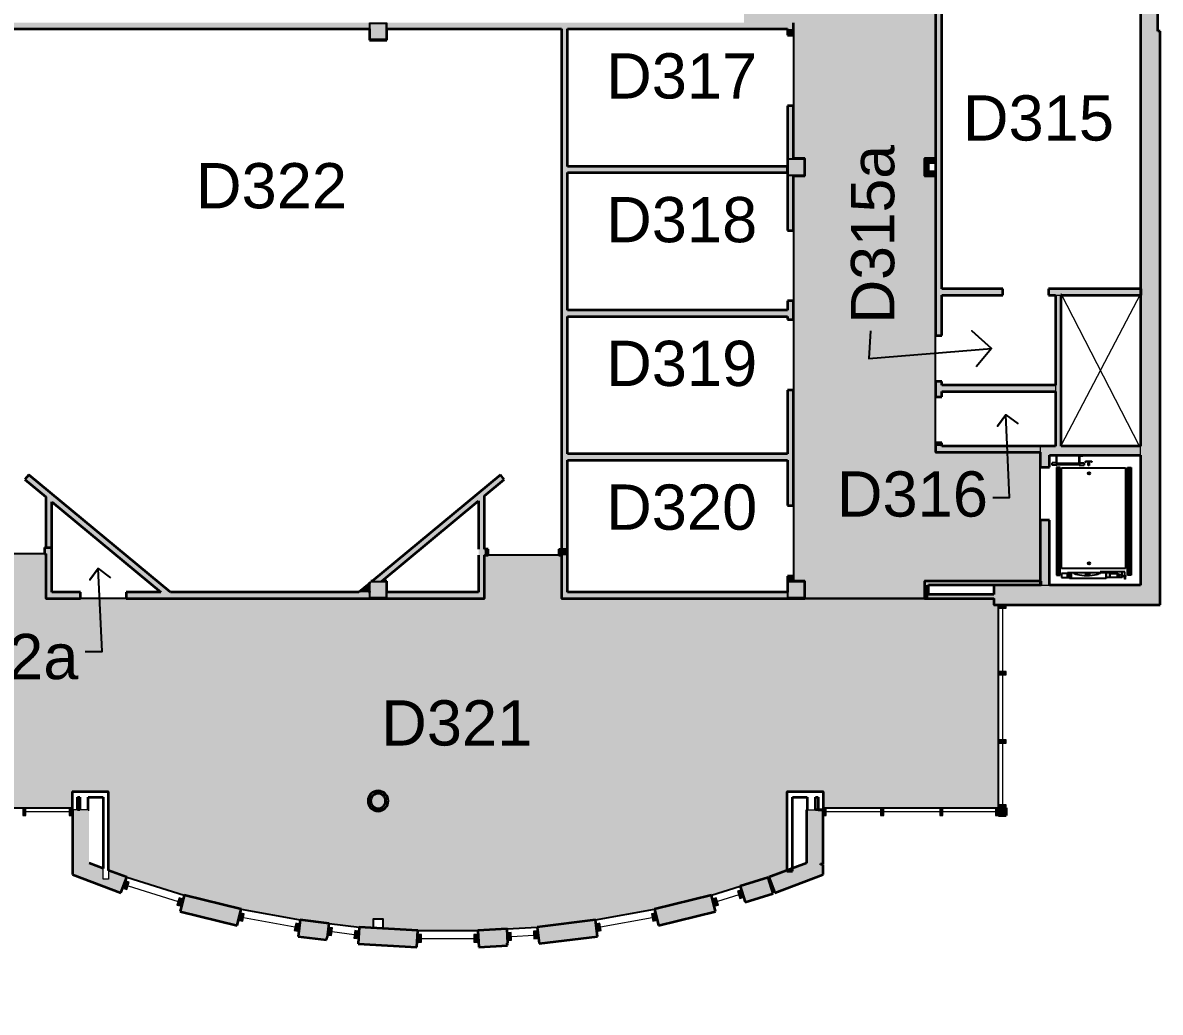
# Model space of a CAD drawing. Extents: x 2 to 4630, y -56 to 2885.
# Drawn here: x 3726 to 4630, y 521 to 1307 of the extents above; entities that cross this region are included whole.
import ezdxf

# ---------------------------------------------------------------- set-up
doc = ezdxf.new("R2010")
doc.units = 0
doc.header["$LTSCALE"] = 0.004
doc.header["$MEASUREMENT"] = 0
for name, color, linetype in [('CORRIDOR HATCH', 253, 'CONTINUOUS'), ('EQUIPMENT', 7, 'CONTINUOUS'), ('Room Number', 7, 'CONTINUOUS'), ('SOLID', 7, 'CONTINUOUS')]:
    doc.layers.add(name, color=color, linetype=linetype)
for name, color, linetype, lineweight in [('S-COLS', 7, 'CONTINUOUS', 9), ('STAIR', 251, 'CONTINUOUS', 9), ('TEXT', 7, 'CONTINUOUS', 0), ('WALL', 7, 'CONTINUOUS', 0), ('WALLS', 7, 'CONTINUOUS', 0)]:
    doc.layers.add(name, color=color, linetype=linetype, lineweight=lineweight)
doc.styles.add('style1', font='arial.ttf')
doc.styles.add('style3', font='arial.ttf')

# ---------------------------------------------------------------- blocks, each defined once
blk = doc.blocks.new('Column - Architectural - Gypsum Fire Rating Wrap - 16mm Type X Gypsum - 350x350_1-91-Third Floor Plan')
at = {"layer": 'S-COLS'}
for p, q in [((-175, 175), (175, 175)), ((-175, -175), (-175, 175)), ((-175, 159), (175, 159)), ((-159, -159), (-159, 159)), ((159, 159), (159, -159)), ((175, 175), (175, -175)), ((175, -159), (-175, -159)), ((175, -175), (-175, -175))]:
    blk.add_line(p, q, dxfattribs=at)
blk = doc.blocks.new('Column - Architectural - Gypsum Fire Rating Wrap - 16mm Type X Gypsum - 350x350_1-90-Third Floor Plan')
at = {"layer": 'S-COLS'}
for p, q in [((-175, -144), (-175, 175)), ((-175, 175), (175, 175)), ((-175, 159), (175, 159)), ((-159, -159), (-159, 159)), ((159, 159), (159, -159)), ((175, 175), (175, -175)), ((175, -159), (-163, -159)), ((175, -175), (-150, -175))]:
    blk.add_line(p, q, dxfattribs=at)
blk = doc.blocks.new('Column - Architectural - Gypsum Fire Rating Wrap - 16mm Type X Gypsum - 350x350_1-84-Third Floor Plan')
at = {"layer": 'S-COLS'}
for p, q in [((-175, 175), (175, 175)), ((-175, -175), (-175, 175)), ((-175, 159), (175, 159)), ((-159, -159), (-159, 159)), ((159, 159), (159, -159)), ((175, 175), (175, -175)), ((175, -159), (-175, -159)), ((175, -175), (-175, -175))]:
    blk.add_line(p, q, dxfattribs=at)
blk = doc.blocks.new('Column - Architectural - Gypsum Fire Rating Wrap - 16mm Type X Gypsum - 350x350_1-60-Third Floor Plan')
at = {"layer": 'S-COLS'}
for p, q in [((-175, 175), (175, 175)), ((-175, -175), (-175, 175)), ((-175, 159), (175, 159)), ((-159, -159), (-159, 159)), ((159, 159), (159, -159)), ((175, 175), (175, -175)), ((175, -159), (-175, -159)), ((175, -175), (-175, -175))]:
    blk.add_line(p, q, dxfattribs=at)
blk = doc.blocks.new('Elevator Cab Plan - Elevator Cab Plan_1-12-Third Floor Plan')
at = {"layer": 'EQUIPMENT'}
for p, q in [((-681, 531), (-681, 563)), ((-681, 563), (378, 563)), ((378, 531), (-681, 531)), ((-681, 491), (-681, 523)), ((-681, 523), (378, 523)), ((378, 491), (-681, 491)), ((-678, 529), (-678, 564)), ((-678, 564), (1492, 564)), ((1492, 529), (-678, 529)), ((-678, 489), (-678, 524)), ((-678, 524), (1492, 524)), ((1492, 489), (-678, 489)), ((378, 563), (378, 531)), ((378, 523), (378, 491)), ((1492, 564), (1492, 529)), ((1492, 524), (1492, 489)), ((-672, 451), (1360, 451)), ((-672, -844), (-672, 451)), ((1360, 451), (1360, -844)), ((1508, 435), (1425, 435)), ((1425, 435), (1425, -60)), ((1508, 379), (1428, 379)), ((1428, 379), (1428, -61)), ((1460, 289), (1540, 289)), ((1460, 132), (1460, 289)), ((1540, 289), (1475, 289)), ((1540, 334), (1477, 334)), ((1485, 379), (1540, 379)), ((1492, 440), (1572, 440)), ((1492, 435), (1492, 440)), ((1572, 435), (1492, 435)), ((1508, 451), (1521, 451)), ((1508, 379), (1508, 451)), ((1521, 379), (1508, 379)), ((1521, 451), (1521, 379)), ((1540, 379), (1540, 334)), ((1540, 334), (1540, 289)), ((1540, 289), (1540, 132)), ((1572, 440), (1572, 435)), ((1440, 132), (1540, 132)), ((1440, 59), (1440, 132)), ((1440, 59), (1563, 59)), ((1440, -683), (1440, 59)), ((1540, 59), (1440, 59)), ((1540, 132), (1460, 132)), ((1540, 132), (1540, 59)), ((1563, 59), (1563, -683)), ((1425, -60), (1428, -60)), ((1428, -61), (1448, -61)), ((-809, -360), (-809, -233)), ((-809, -233), (-801, -233)), ((-801, -360), (-809, -360)), ((-796, -238), (-796, -287)), ((-796, -306), (-796, -355)), ((-791, -292), (-770, -292)), ((-770, -301), (-791, -301)), ((-770, -292), (-770, -289)), ((-770, -289), (-720, -289)), ((-770, -304), (-770, -301)), ((-720, -304), (-770, -304)), ((-720, -289), (-720, -304)), ((1498, -305), (1448, -305)), ((1448, -305), (1448, -315)), ((1448, -315), (1498, -315)), ((1498, -275), (1458, -275)), ((1458, -275), (1458, -285)), ((1458, -285), (1498, -285)), ((1458, -355), (1458, -345)), ((1458, -345), (1498, -345)), ((1498, -355), (1458, -355)), ((1440, -683), (1550, -683)), ((1440, -723), (1440, -683)), ((1563, -683), (1440, -683)), ((1460, -644), (1460, -844)), ((1540, -644), (1460, -644)), ((1540, -844), (1540, -644)), ((1550, -683), (1550, -723)), ((378, -872), (-681, -872)), ((-681, -872), (-681, -904)), ((-681, -904), (378, -904)), ((378, -912), (-681, -912)), ((-681, -912), (-681, -944)), ((1492, -870), (-678, -870)), ((-678, -870), (-678, -905)), ((-678, -905), (1492, -905)), ((1492, -910), (-678, -910)), ((-678, -910), (-678, -945)), ((1360, -844), (-672, -844)), ((378, -904), (378, -872)), ((378, -944), (378, -912)), ((1550, -723), (1440, -723)), ((1460, -844), (1540, -844)), ((1492, -905), (1492, -870)), ((1492, -945), (1492, -910)), ((-681, -944), (378, -944)), ((-678, -945), (1492, -945))]:
    blk.add_line(p, q, dxfattribs=at)
for centre in [(-563, -289), (1257, -289)]:
    blk.add_circle(centre, 22.3, dxfattribs=at)
for centre, start, end in [((-801, -238), 0, 90), ((-801, -355), 270, 0), ((-791, -287), 180, 270), ((-791, -306), 90, 180)]:
    blk.add_arc(centre, 4.73, start, end, dxfattribs=at)
blk.add_ellipse((1440, -331), major_axis=(0, 270), ratio=0.222222, start_param=3.141593, end_param=6.283185, dxfattribs=at)
blk.add_open_spline([(1460, 289), (1478, 327), (1488, 371), (1485, 379)], degree=3, dxfattribs=at)
blk = doc.blocks.new('A$C0491718D')
at = {"layer": 'SOLID'}
blk.add_hatch(color=256, dxfattribs=at).paths.add_polyline_path([(0, 0), (-5.98, 0), (-5.98, 5.98), (0, 5.98)])
at = {"layer": 'WALLS'}
for points in [[(-5.98, 167.33), (0, 167.33), (0, 164.81), (-5.98, 164.81)], [(-5.98, 114.31), (0, 114.31), (0, 111.79), (-5.98, 111.79)], [(-5.98, 60.03), (0, 60.03), (0, 57.51), (-5.98, 57.51)], [(-145.56, 0), (-145.56, 5.98), (-143.04, 5.98), (-143.04, 0)], [(-99.77, 0), (-99.77, 5.98), (-97.25, 5.98), (-97.25, 0)], [(-52.78, 0), (-52.78, 5.98), (-50.26, 5.98), (-50.26, 0)], [(-8.5, 0), (-8.5, 5.98), (-5.98, 5.98), (-5.98, 0)], [(-5.98, 8.5), (0, 8.5), (0, 5.98), (-5.98, 5.98)]]:
    blk.add_hatch(color=256, dxfattribs=at).paths.add_polyline_path(points)
for p, q in [((-2.99, 164.81), (-2.99, 114.31)), ((-2.99, 111.79), (-2.99, 60.03)), ((-2.99, 57.51), (-2.99, 8.5)), ((-143.04, 2.99), (-99.77, 2.99)), ((-97.25, 2.99), (-52.78, 2.99)), ((-50.26, 2.99), (-8.5, 2.99))]:
    blk.add_line(p, q, dxfattribs=at)
at = {"layer": 'WALLS', "lineweight": 35}
for p, q in [((-145.33, 4.53), (-145.58, 4.53)), ((-145.56, 5.98), (-145.56, 0)), ((-5.98, 0), (-5.98, 5.98)), ((-5.98, 5.98), (0, 5.98)), ((-5.98, 5.98), (0, 5.98)), ((0, 0), (-5.98, 0)), ((0, 5.98), (0, 0))]:
    blk.add_line(p, q, dxfattribs=at)
at = {"layer": 'WALLS'}
for points in [[(0, 167.33), (-5.98, 167.33), (-5.98, 164.81), (0, 164.81)], [(0, 114.31), (-5.98, 114.31), (-5.98, 111.79), (0, 111.79)], [(0, 60.03), (-5.98, 60.03), (-5.98, 57.51), (0, 57.51)], [(-145.56, 5.98), (-145.56, 0), (-143.04, 0), (-143.04, 5.98)], [(-99.77, 5.98), (-99.77, 0), (-97.25, 0), (-97.25, 5.98)], [(-52.78, 5.98), (-52.78, 0), (-50.26, 0), (-50.26, 5.98)], [(-8.5, 5.98), (-8.5, 0), (-5.98, 0), (-5.98, 5.98)], [(0, 8.5), (-5.98, 8.5), (-5.98, 5.98), (0, 5.98)]]:
    blk.add_lwpolyline(points, close=True, dxfattribs=at)
blk = doc.blocks.new('Ladder- Elevator Pit - Type 1_1-21-Main Floor Plan')
at = {"layer": 'EQUIPMENT'}
for p, q in [((-200, 242), (-200, 292)), ((-110, 292), (-200, 292)), ((-110, 242), (-200, 242)), ((-110, 292), (-110, 242)), ((-100, 292), (-110, 292)), ((-110, 242), (-110, 102)), ((-110, 242), (-100, 242)), ((-100, 242), (-100, 292)), ((350, 277), (-100, 277)), ((-100, 257), (350, 257)), ((-100, 242), (-100, 92)), ((360, 292), (350, 292)), ((350, 292), (350, 242)), ((350, 242), (350, 92)), ((350, 242), (360, 242)), ((360, 242), (360, 292)), ((360, 292), (450, 292)), ((360, 242), (360, 102)), ((360, 242), (450, 242)), ((450, 292), (450, 242)), ((-110, 102), (-175, 102)), ((-175, 92), (-175, 102)), ((360, 102), (425, 102)), ((425, 102), (425, 92))]:
    blk.add_line(p, q, dxfattribs=at)

msp = doc.modelspace()

# ---------------------------------------------------------------- hatches: boundary and pattern name
at = {"layer": 'CORRIDOR HATCH'}
h = msp.add_hatch(color=256, dxfattribs=at)
h.dxf.hatch_style = 1
h.paths.add_polyline_path([(3115.78, 700.5), (3115.78, 688.5), (3109.78, 688.5), (3109.78, 520.5), (3373.78, 520.5), (3373.78, 688.5), (3187.78, 688.5), (3187.78, 700.5)])
h.paths.add_polyline_path([(1087.78, 688.5), (1087.78, 520.5), (1357.78, 520.5), (1357.78, 688.5), (1351.78, 688.5), (1351.78, 700.5), (1279.78, 700.5), (1279.78, 688.5)])
h.paths.add_polyline_path([(2029.78, 2872.5), (2029.78, 2704.5), (2221.78, 2704.5), (2221.78, 2692.5), (2293.78, 2692.5), (2293.78, 2704.5), (2307.53, 2704.5), (2307.53, 2872.5)])
h.paths.add_polyline_path([(4459.02, 2532.88), (4459.02, 2527.68), (4451.78, 2527.68), (4451.78, 2479.42), (4459.02, 2479.42), (4459.02, 2289.85), (4614.69, 2289.85), (4614.69, 2532.88)])
h.paths.add_polyline_path([(4347.75, 2543.39), (4347.75, 2529.61), (4338.86, 2529.61), (4338.86, 2525.33), (4338.86, 2207.39), (4347.75, 2207.39), (4347.75, 2193.61), (4338.86, 2193.61), (4338.86, 1973.16), (4307.37, 1973.16), (4307.37, 1797.13), (4338.86, 1797.13), (4338.86, 1535.39), (4347.75, 1535.39), (4347.75, 1521.61), (4338.86, 1521.61), (4338.86, 1439.2), (4299.49, 1439.2), (4299.49, 1392.9), (4338.86, 1392.9), (4338.86, 1388.02), (4299.49, 1388.02), (4299.49, 1307.31), (4338.86, 1307.31), (4338.86, 1199.39), (4347.75, 1199.39), (4347.75, 1185.61), (4338.86, 1185.61), (4338.86, 863.39), (4347.75, 863.39), (4347.75, 849.61), (4442.88, 849.61), (4442.88, 863.39), (4535.08, 863.39), (4535.08, 965.76), (4451.78, 965.76), (4451.78, 1185.61), (4442.88, 1185.61), (4442.88, 1199.39), (4451.78, 1199.39), (4451.78, 1521.61), (4442.88, 1521.61), (4442.88, 1535.39), (4451.78, 1535.39), (4497.96, 1535.39), (4497.96, 1540.67), (4501.89, 1540.67), (4501.89, 1852.34), (4497.96, 1852.34), (4497.96, 1857.61), (4442.88, 1857.61), (4442.88, 1871.39), (4451.78, 1871.39), (4451.78, 2193.61), (4442.88, 2193.61), (4442.88, 2207.39), (4451.78, 2207.39), (4451.78, 2529.61), (4442.88, 2529.61), (4442.88, 2543.39)])
h.paths.add_polyline_path([(3385.78, 701.63), (3669, 701.63), (3669, 702.82), (3682.78, 702.82), (3682.78, 681.16), (3683.56, 683), (3692.06, 682.99), (3765.05, 682.99), (3765.05, 695.76), (3793.98, 695.76), (3793.98, 633.28), (3808.48, 627.79), (3854.06, 613.61), (3899.44, 602.45), (3946.4, 593.86), (3969.6, 591.05), (3993.28, 588.19), (4004.79, 587.5), (4004.79, 594.78), (4012.21, 594.78), (4012.21, 587.05), (4039.92, 585.38), (4087.67, 585.38), (4111.02, 586.79), (4134.81, 588.24), (4181.2, 593.86), (4228.16, 602.45), (4273.54, 613.62), (4296.29, 620.68), (4318.64, 627.63), (4333.61, 633.28), (4333.61, 695.76), (4362.55, 695.76), (4362.55, 683), (4501.89, 683), (4501.89, 844.34), (4498.07, 844.34), (4498.07, 849.61), (4442.88, 849.61), (4347.75, 849.61), (4154.14, 849.61), (4154.14, 883.87), (4093.13, 883.87), (4093.13, 849.61), (3744.14, 849.61), (3744.14, 885.05), (3682.78, 885.05), (3682.78, 864.3), (3682.78, 842.19), (3669, 842.19), (3669, 842.98), (3385.78, 842.98)])
h.paths.add_polyline_path([(3385.78, 2691.38), (3669, 2691.38), (3669, 2690.19), (3682.78, 2690.19), (3682.78, 2711.84), (3683.56, 2710.01), (3692.06, 2710.02), (3765.05, 2710.01), (3765.05, 2697.25), (3793.98, 2697.25), (3793.98, 2759.73), (3808.48, 2765.21), (3854.06, 2779.39), (3899.44, 2790.56), (3946.4, 2799.15), (3969.6, 2801.96), (3993.28, 2804.81), (4004.98, 2805.52), (4004.98, 2798.54), (4011.83, 2798.54), (4011.83, 2805.93), (4039.92, 2807.63), (4087.67, 2807.63), (4111.11, 2806.22), (4134.81, 2804.77), (4181.2, 2799.15), (4228.16, 2790.56), (4273.54, 2779.39), (4296.2, 2772.36), (4318.64, 2765.38), (4333.61, 2759.73), (4333.61, 2697.25), (4362.55, 2697.25), (4362.55, 2710.01), (4501.89, 2710.01), (4501.89, 2549.08), (4501.89, 2548.67), (4498.07, 2548.67), (4498.07, 2543.39), (4442.88, 2543.39), (4347.75, 2543.39), (3872.29, 2543.39), (3872.29, 2504.02), (3769.93, 2504.02), (3769.93, 2543.39), (3765.05, 2543.39), (3765.05, 2504.02), (3682.78, 2504.02), (3682.78, 2550.82), (3669, 2550.82), (3669, 2550.03), (3385.78, 2550.03)])
h.paths.add_polyline_path([(2929.78, 2548.5), (2929.78, 1937.5), (2905.78, 1937.5), (2905.78, 1872.5), (2929.78, 1872.5), (2929.78, 1601.5), (2905.78, 1601.5), (2905.78, 1536.5), (2929.78, 1536.5), (2929.78, 1265.5), (2905.78, 1265.5), (2905.78, 1200.5), (2929.78, 1200.5), (2929.78, 844.5), (3025.78, 844.5), (3025.78, 862.5), (3041.78, 862.5), (3041.78, 904.5), (3025.78, 904.5), (3025.78, 1479.5), (3043.78, 1479.5), (3043.78, 1519.5), (3025.78, 1519.5), (3025.78, 1819.5), (3037.78, 1819.5), (3037.78, 1861.5), (3025.78, 1861.5), (3025.78, 2155.5), (3037.78, 2155.5), (3037.78, 2197.5), (3025.78, 2197.5), (3025.78, 2482.5), (3037.78, 2482.5), (3037.78, 2524.5), (3025.78, 2524.5), (3025.78, 2548.5)])
h.paths.add_polyline_path([(2367.78, 2548.5), (2367.78, 1800.5), (2349.78, 1800.5), (2349.78, 1758.5), (2367.78, 1758.5), (2367.78, 844.5), (2473.78, 844.5), (2473.78, 2548.5)])
h.paths.add_polyline_path([(1009.78, 2548.5), (1009.78, 844.5), (913.78, 844.5), (913.78, 2037.93), (911.35, 2037.93), (897.21, 2054.18), (750.53, 2054.18), (457.78, 2054.18), (457.78, 2192.53), (913.78, 2192.5), (913.78, 2548.5)])
h.paths.add_polyline_path([(361.78, 2548.5), (361.78, 2106.5), (319.78, 2106.5), (319.78, 2040.5), (361.78, 2040.5), (361.78, 1520.53), (342.28, 1520.53), (342.28, 1479.75), (361.78, 1479.75), (361.78, 908.5), (341.78, 908.5), (341.78, 868.5), (361.78, 868.5), (361.78, 844.5), (457.78, 844.5), (457.78, 1064), (457.78, 1233), (457.78, 2054.18), (457.78, 2192.53), (457.78, 2548.5)])
h.paths.add_polyline_path([(184.78, 844.49), (184.78, 700.49), (255.03, 700.5), (361.78, 700.5), (361.78, 634.5), (505.78, 634.5), (505.78, 700.5), (865.78, 700.5), (865.78, 644.5), (1009.78, 644.5), (1009.78, 700.5), (2377.78, 700.5), (2377.78, 634.5), (2521.78, 634.5), (2521.78, 700.5), (2881.78, 700.5), (2881.78, 634.5), (3025.78, 634.5), (3025.78, 700.5), (3385.78, 700.5), (3385.78, 844.5), (3025.78, 844.5), (2929.78, 844.5), (2473.78, 844.5), (2367.78, 844.5), (1009.78, 844.47), (913.78, 844.5), (457.78, 844.5), (361.78, 844.5)])
h.paths.add_polyline_path([(81.78, 2872.5), (81.78, 2704.5), (269.78, 2704.5), (269.78, 2692.5), (346.78, 2692.5), (346.78, 2704.5), (349.78, 2704.5), (349.78, 2872.5)])
h.paths.add_polyline_path([(184.78, 2692.5), (184.78, 2548.5), (361.78, 2548.5), (457.78, 2548.5), (913.78, 2548.5), (1009.78, 2548.5), (1622.56, 2548.5), (1622.56, 2529.5), (1684.78, 2529.5), (1684.78, 2548.5), (1702.81, 2548.5), (1702.81, 2524.5), (1736.78, 2524.5), (1736.78, 2548.5), (2367.78, 2548.5), (2473.78, 2548.5), (2929.78, 2548.5), (3025.78, 2548.5), (3361.78, 2548.5), (3385.78, 2548.5), (3385.78, 2692.5), (3025.78, 2692.5), (3025.78, 2750), (2881.78, 2750), (2881.78, 2692.5), (2521.78, 2692.5), (2521.78, 2750), (2377.78, 2750), (2377.78, 2692.5), (2017.78, 2692.5), (2017.78, 2750), (1885.78, 2750), (1885.78, 2692.5), (1510.53, 2692.5), (1510.53, 2745.25), (1366.53, 2745.25), (1366.53, 2692.5), (1110.53, 2692.5), (1110.53, 2704.5), (1062.53, 2704.5), (1062.53, 2692.5), (1009.78, 2692.5), (1009.78, 2750), (361.78, 2750), (361.78, 2692.5), (346.78, 2692.5), (269.78, 2692.5)])
at = {"layer": 'SOLID'}
for points in [[(4451.78, 1364.11), (4451.78, 1058.51), (4456.66, 1058.51), (4456.66, 1090.72), (4456.66, 1095.6), (4456.66, 1326.19), (4456.66, 1331.47), (4456.66, 1364.11)], [(4614.69, 1347.74), (4614.69, 1331.47), (4614.69, 1326.19), (4614.69, 1300.49), (4628.46, 1300.49), (4628.46, 1347.74)], [(4338.86, 1307.31), (4299.49, 1307.31), (4294.6, 1307.31), (4159.02, 1307.31), (4154.14, 1307.31), (4068.04, 1307.31), (4063.16, 1307.31), (3673.88, 1307.31), (3673.88, 1302.42), (3679.63, 1302.42), (3682.78, 1302.42), (4001.48, 1302.42), (4001.48, 1307.3), (4015.26, 1307.3), (4015.26, 1302.42), (4154.14, 1302.42), (4159.02, 1302.42), (4333.97, 1302.42), (4338.86, 1302.42)], [(4015.26, 1293.52), (4015.26, 1302.42), (4015.26, 1307.3), (4001.48, 1307.3), (4001.48, 1302.42), (4001.48, 1293.52)], [(4154.14, 1302.42), (4154.14, 888.75), (4159.02, 888.75), (4159.02, 959.54), (4159.02, 964.42), (4159.02, 1073.83), (4159.02, 1078.72), (4159.02, 1188.13), (4159.02, 1193.01), (4159.02, 1302.42)], [(4333.97, 1302.42), (4333.97, 1297.5), (4338.86, 1297.5), (4338.86, 1302.42)], [(4614.69, 970.64), (4614.69, 963.39), (4614.69, 860.13), (4614.69, 844.34), (4630.48, 844.34), (4630.48, 1300.49), (4628.46, 1300.49), (4614.69, 1300.49), (4614.69, 1095.6), (4615.37, 1095.6), (4615.37, 1090.72), (4614.69, 1090.72)], [(4333.97, 1241.36), (4333.97, 1199.39), (4338.86, 1199.39), (4338.86, 1241.36)], [(4347.75, 1185.61), (4347.75, 1199.39), (4338.86, 1199.39), (4333.97, 1199.39), (4333.97, 1185.61), (4338.86, 1185.61)], [(4446.03, 1188.76), (4446.03, 1196.24), (4446.03, 1199.39), (4442.88, 1199.39), (4442.88, 1188.76)], [(4446.03, 1196.24), (4451.78, 1196.24), (4451.78, 1199.39), (4446.03, 1199.39)], [(4159.02, 1188.13), (4333.97, 1188.13), (4333.97, 1193.01), (4159.02, 1193.01)], [(4333.97, 1185.61), (4333.97, 1142.22), (4338.86, 1142.22), (4338.86, 1185.61)], [(4451.78, 1188.76), (4446.03, 1188.76), (4442.88, 1188.76), (4442.88, 1185.61), (4451.78, 1185.61)], [(4505.2, 1095.6), (4456.66, 1095.6), (4456.66, 1090.72), (4505.2, 1090.72)], [(4541.66, 1095.6), (4541.66, 1090.72), (4547.05, 1090.72), (4551.7, 1090.72), (4614.69, 1090.72), (4614.69, 1095.6)], [(4615.37, 1090.72), (4615.37, 1095.6), (4614.69, 1095.6), (4614.69, 1090.72)], [(4614.69, 1090.72), (4615.37, 1090.72), (4615.37, 1095.6), (4614.69, 1095.6)], [(4333.97, 1086.08), (4333.97, 1078.72), (4333.97, 1073.83), (4333.97, 1071.35), (4338.86, 1071.35), (4338.86, 1086.08)], [(4159.02, 1073.83), (4333.97, 1073.83), (4333.97, 1078.72), (4159.02, 1078.72)], [(4333.97, 1015.21), (4333.97, 964.42), (4333.97, 959.54), (4333.97, 923.43), (4338.86, 923.43), (4338.86, 1015.21)], [(4451.78, 1022.05), (4451.78, 1009.79), (4456.66, 1009.79), (4456.66, 1014.22), (4456.66, 1019.1), (4456.66, 1022.05)], [(4456.66, 1014.22), (4547.05, 1014.22), (4547.05, 1019.1), (4456.66, 1019.1)], [(4451.78, 973.33), (4451.78, 970.64), (4456.66, 970.64), (4456.66, 973.33)], [(4535.08, 970.64), (4456.66, 970.64), (4451.78, 970.64), (4451.78, 965.76), (4535.08, 965.76)], [(4159.02, 959.54), (4333.97, 959.54), (4333.97, 964.42), (4159.02, 964.42)], [(3843.2, 854.5), (3730.65, 947.83), (3727.54, 944.07), (3744.14, 930.31), (3749.02, 926.26), (3835.55, 854.5)], [(4011.45, 863.39), (4088.25, 927.08), (4093.13, 931.13), (4108.73, 944.07), (4105.62, 947.83), (4003.8, 863.39)], [(3749.02, 889.93), (3749.02, 926.26), (3744.14, 930.31), (3744.14, 890.44), (3744.42, 890.44), (3744.42, 889.93)], [(4093.13, 854.5), (4093.13, 931.13), (4088.25, 927.08), (4088.25, 854.5)], [(3742.96, 885.05), (3744.14, 885.05), (3744.14, 889.93), (3742.96, 889.93)], [(3744.42, 889.93), (3744.42, 890.44), (3744.14, 890.44), (3744.14, 890.38), (3744.36, 890.38), (3744.36, 889.99), (3744.14, 889.99), (3744.14, 889.93)], [(3744.14, 889.99), (3744.36, 889.99), (3744.36, 890.38), (3744.14, 890.38)], [(3749.02, 854.5), (3749.02, 889.93), (3744.14, 889.93), (3744.14, 885.05), (3744.42, 885.05), (3744.42, 884.53), (3744.14, 884.53), (3744.14, 854.5)], [(4095.93, 888.75), (4093.13, 888.75), (4093.13, 883.87), (4095.93, 883.87)], [(4159.02, 888.75), (4152.07, 888.75), (4152.07, 883.87), (4154.14, 883.87), (4159.02, 883.87)], [(3744.36, 884.6), (3744.14, 884.6), (3744.14, 884.53), (3744.42, 884.53), (3744.42, 885.05), (3744.14, 885.05), (3744.14, 884.98), (3744.36, 884.98)], [(3744.14, 884.6), (3744.36, 884.6), (3744.36, 884.98), (3744.14, 884.98)], [(4154.14, 883.87), (4154.14, 849.61), (4159.02, 849.61), (4159.02, 854.5), (4159.02, 883.87)], [(4000.72, 854.5), (4001.48, 855.13), (4001.48, 861.47), (3993.07, 854.5)], [(4015.26, 849.61), (4015.26, 854.5), (4015.26, 863.39), (4011.45, 863.39), (4003.8, 863.39), (4002.69, 863.39), (4001.48, 862.39), (4001.48, 861.47), (4001.48, 855.13), (4001.48, 854.5), (4001.48, 849.61)], [(4333.97, 867.29), (4333.97, 863.39), (4338.86, 863.39), (4338.86, 867.29)], [(4347.75, 849.61), (4347.75, 863.39), (4338.86, 863.39), (4333.97, 863.39), (4333.97, 854.5), (4333.97, 849.61)], [(4442.88, 863.39), (4442.88, 860.24), (4446.03, 860.24), (4535.08, 860.24), (4535.08, 863.39)], [(4442.88, 860.24), (4442.88, 849.61), (4446.03, 849.61), (4446.03, 852.76), (4446.03, 860.24)], [(4614.69, 860.13), (4542.33, 860.13), (4535.08, 860.13), (4498.07, 860.13), (4498.07, 852.76), (4498.07, 849.61), (4498.07, 844.34), (4614.69, 844.34)], [(4535.71, 860.24), (4535.71, 863.39), (4535.08, 863.39), (4535.08, 860.24)], [(3771.66, 854.5), (3749.02, 854.5), (3744.14, 854.5), (3744.14, 849.61), (3771.66, 849.61)], [(4001.48, 854.5), (4000.72, 854.5), (3993.07, 854.5), (3843.2, 854.5), (3835.55, 854.5), (3808.11, 854.5), (3808.11, 849.61), (4001.48, 849.61)], [(4093.13, 854.5), (4088.25, 854.5), (4015.26, 854.5), (4015.26, 849.61), (4093.13, 849.61)], [(4333.97, 854.5), (4159.02, 854.5), (4159.02, 849.61), (4333.97, 849.61)], [(4446.03, 849.61), (4498.07, 849.61), (4498.07, 852.76), (4446.03, 852.76)], [(3778.54, 624.95), (3778.54, 639.13), (3778.54, 681.54), (3777.91, 681.54), (3771.3, 681.54), (3769.3, 681.54), (3765.28, 681.54), (3765.28, 629.97)], [(4362.31, 629.97), (4362.31, 637.97), (4360.3, 637.97), (4360.3, 638.59), (4362.31, 638.59), (4362.31, 681.54), (4356.3, 681.54), (4349.68, 681.54), (4349.05, 681.54), (4349.05, 639.13)], [(3808.48, 627.79), (3793.98, 633.28), (3793.98, 626.19), (3789.73, 626.19), (3789.73, 634.89), (3778.54, 639.13), (3778.54, 624.95), (3803.79, 615.39)], [(4323.82, 615.4), (4362.31, 629.97), (4349.05, 639.13), (4337.86, 634.89), (4337.86, 632.61), (4333.61, 632.61), (4333.61, 633.28), (4319.12, 627.8)], [(4333.61, 633.28), (4333.61, 632.61), (4337.86, 632.61), (4337.86, 634.89)], [(4300.23, 608.02), (4322.58, 614.97), (4318.64, 627.63), (4296.29, 620.68)], [(3850.9, 600.74), (3896.27, 589.57), (3899.44, 602.45), (3854.06, 613.61)], [(4273.54, 613.62), (4228.16, 602.45), (4231.33, 589.57), (4276.71, 600.74)], [(3969.6, 591.05), (3946.4, 593.86), (3944.8, 580.7), (3967.39, 577.96), (3967.63, 579.95), (3968.25, 579.88)], [(4039.92, 585.38), (3993.28, 588.19), (3992.48, 574.96), (4039.12, 572.14)], [(4136.4, 575.07), (4182.8, 580.7), (4181.2, 593.86), (4134.81, 588.24)], [(4088.47, 572.14), (4111.19, 573.51), (4111.07, 575.52), (4111.7, 575.55), (4111.02, 586.79), (4087.67, 585.38)]]:
    msp.add_hatch(color=256, dxfattribs=at).paths.add_polyline_path(points, flags=0)
h = msp.add_hatch(color=256, dxfattribs=at)
h.paths.add_polyline_path([(4551.7, 1090.72), (4547.05, 1090.72), (4547.05, 1019.1), (4547.05, 1014.22), (4547.05, 970.64), (4535.08, 970.64), (4535.08, 965.76), (4535.08, 953.82), (4542.33, 953.82), (4542.33, 963.39), (4614.69, 963.39), (4614.69, 970.64), (4551.7, 970.64)])
h.paths.add_polyline_path([(4542.33, 911.9), (4535.08, 911.9), (4535.08, 863.39), (4535.71, 863.39), (4535.71, 860.13), (4542.33, 860.13)])
h = msp.add_hatch(color=256, dxfattribs=at)
edge = h.paths.add_edge_path(flags=0)
edge.add_arc((4008.37, 688.5), 8, 90, 270)
edge.add_line((4008.37, 680.5), (4008.37, 682.5))
edge.add_arc((4008.37, 688.5), 6, -270, -90, ccw=False)
edge.add_line((4008.37, 694.5), (4008.37, 696.5))
h = msp.add_hatch(color=256, dxfattribs=at)
edge = h.paths.add_edge_path(flags=0)
edge.add_arc((4008.37, 688.5), 6, -90, 90, ccw=False)
edge.add_line((4008.37, 682.5), (4008.37, 680.5))
edge.add_arc((4008.37, 688.5), 8, -90, 90)
edge.add_line((4008.37, 696.5), (4008.37, 694.5))
for points in [[(3725.77, 677), (3725.77, 682.99), (3728.29, 682.99), (3728.29, 677)], [(3762.76, 677), (3762.76, 682.99), (3765.28, 682.99), (3765.28, 677)], [(3806.23, 618.89), (3808.01, 624.6), (3810.42, 623.86), (3808.64, 618.14)], [(4296.76, 617.51), (4298.54, 611.79), (4296.14, 611.04), (4294.36, 616.76)], [(3848.45, 605.76), (3850.23, 611.47), (3852.63, 610.72), (3850.86, 605.01)], [(4277.37, 611.47), (4279.14, 605.76), (4276.74, 605.01), (4274.96, 610.72)], [(3898.27, 593.34), (3899.35, 599.23), (3901.83, 598.78), (3900.75, 592.89)], [(4226.83, 592.89), (4225.75, 598.77), (4228.23, 599.23), (4229.31, 593.34)], [(3941.77, 585.39), (3942.84, 591.27), (3945.32, 590.82), (3944.24, 584.93)], [(4183.34, 584.93), (4182.26, 590.82), (4184.74, 591.27), (4185.82, 585.38)], [(3968.89, 581.91), (3969.61, 587.85), (3972.11, 587.55), (3971.39, 581.61)], [(3989.08, 579.47), (3989.8, 585.41), (3992.3, 585.1), (3991.58, 579.16)], [(4040.43, 576.21), (4040.43, 582.19), (4042.95, 582.19), (4042.95, 576.21)], [(4084.64, 576.21), (4084.64, 582.19), (4087.16, 582.19), (4087.16, 576.21)], [(4112.05, 577.68), (4111.69, 583.65), (4114.21, 583.8), (4114.57, 577.83)], [(4132.35, 578.9), (4131.99, 584.88), (4134.5, 585.03), (4134.86, 579.06)]]:
    msp.add_hatch(color=256, dxfattribs=at).paths.add_polyline_path(points)

# ---------------------------------------------------------------- linework, layer by layer
at = {"layer": 'CORRIDOR HATCH'}
for points in [[(4338.86, 1307.31), (4338.86, 1199.39), (4347.75, 1199.39), (4347.75, 1185.61), (4338.86, 1185.61), (4338.86, 863.39), (4347.75, 863.39), (4347.75, 849.61), (4442.88, 849.61), (4442.88, 863.39), (4535.08, 863.39), (4535.08, 965.76), (4451.78, 965.76), (4451.78, 1185.61), (4442.88, 1185.61), (4442.88, 1199.39), (4451.78, 1199.39), (4451.78, 1521.61)], [(3692.06, 682.99), (3765.05, 682.99), (3765.05, 695.76), (3793.98, 695.76), (3793.98, 633.28), (3808.48, 627.79), (3854.06, 613.61), (3899.44, 602.45), (3946.4, 593.86), (3969.6, 591.05), (3993.28, 588.19), (4004.79, 587.5), (4004.79, 594.78), (4012.21, 594.78), (4012.21, 587.05), (4039.92, 585.38), (4087.67, 585.38), (4111.02, 586.79), (4134.81, 588.24), (4181.2, 593.86), (4228.16, 602.45), (4273.54, 613.62), (4296.29, 620.68), (4318.64, 627.63), (4333.61, 633.28), (4333.61, 695.76), (4362.55, 695.76), (4362.55, 683), (4501.89, 683), (4501.89, 844.34), (4498.07, 844.34), (4498.07, 849.61), (4442.88, 849.61), (4347.75, 849.61), (4154.14, 849.61), (4154.14, 883.87), (4093.13, 883.87), (4093.13, 849.61), (3744.14, 849.61), (3744.14, 885.05), (3682.78, 885.05)]]:
    msp.add_lwpolyline(points, dxfattribs=at)
at = {"layer": 'Room Number'}
for points in [[(4400.04, 1062.45), (4398.76, 1040.34), (4496.22, 1048.35), (4480.51, 1062.45), (4496.22, 1048.35), (4484.04, 1033.61)], [(4497.24, 929.72), (4510.66, 929.72), (4507.69, 995.66), (4500.91, 986.48), (4507.69, 995.66), (4517.44, 988.31)], [(3775.4, 807.46), (3788.82, 807.46), (3785.85, 873.39), (3779.07, 864.22), (3785.85, 873.39), (3795.6, 866.05)]]:
    msp.add_lwpolyline(points, dxfattribs=at)
at = {"layer": 'STAIR'}
for p, q in [((4614.69, 1091.62), (4551.7, 971.54)), ((4614.06, 970.52), (4551.7, 1091.62))]:
    msp.add_line(p, q, dxfattribs=at)
at = {"layer": 'WALL', "lineweight": 35}
for p, q in [((4451.78, 1364.11), (4451.78, 1058.51)), ((4628.46, 1300.49), (4628.46, 1347.74)), ((4456.66, 1095.6), (4456.66, 1326.19)), ((4614.69, 1326.19), (4614.69, 970.64)), ((4338.86, 1297.5), (4338.86, 1307.31)), ((3682.78, 1302.42), (4001.48, 1302.42)), ((4001.48, 1302.42), (4001.48, 1293.52)), ((4015.26, 1302.42), (4154.14, 1302.42)), ((4015.26, 1293.52), (4015.26, 1302.42)), ((4154.14, 1302.42), (4154.14, 888.75)), ((4159.02, 1302.42), (4333.97, 1302.42)), ((4159.02, 1193.01), (4159.02, 1302.42)), ((4333.97, 1302.42), (4333.97, 1297.5)), ((4333.97, 1297.5), (4338.86, 1297.5)), ((4630.48, 1300.49), (4628.46, 1300.49)), ((4630.48, 844.34), (4630.48, 1300.49)), ((4001.48, 1293.52), (4015.26, 1293.52)), ((4333.97, 1241.36), (4333.97, 1199.39)), ((4338.86, 1241.36), (4333.97, 1241.36)), ((4338.86, 1199.39), (4338.86, 1241.36)), ((4333.97, 1199.39), (4333.97, 1185.61)), ((4347.75, 1199.39), (4338.86, 1199.39)), ((4347.75, 1185.61), (4347.75, 1199.39)), ((4442.88, 1199.39), (4442.88, 1185.61)), ((4451.78, 1199.39), (4442.88, 1199.39)), ((4446.03, 1188.76), (4446.03, 1196.24)), ((4446.03, 1196.24), (4451.78, 1196.24)), ((4451.78, 1196.24), (4451.78, 1199.39)), ((4333.97, 1193.01), (4159.02, 1193.01)), ((4159.02, 1078.72), (4159.02, 1188.13)), ((4159.02, 1188.13), (4333.97, 1188.13)), ((4333.97, 1188.13), (4333.97, 1193.01)), ((4333.97, 1185.61), (4333.97, 1142.22)), ((4338.86, 1142.22), (4338.86, 1185.61)), ((4338.86, 1185.61), (4347.75, 1185.61)), ((4442.88, 1185.61), (4451.78, 1185.61)), ((4451.78, 1188.76), (4446.03, 1188.76)), ((4451.78, 1185.61), (4451.78, 1188.76)), ((4333.97, 1142.22), (4338.86, 1142.22)), ((4505.2, 1095.6), (4456.66, 1095.6)), ((4505.2, 1090.72), (4505.2, 1095.6)), ((4615.37, 1095.6), (4541.66, 1095.6)), ((4541.66, 1095.6), (4541.66, 1090.72)), ((4615.37, 1090.72), (4615.37, 1095.6)), ((4333.97, 1086.08), (4333.97, 1078.72)), ((4338.86, 1086.08), (4333.97, 1086.08)), ((4338.86, 1071.35), (4338.86, 1086.08)), ((4456.66, 1058.51), (4456.66, 1090.72)), ((4456.66, 1090.72), (4505.2, 1090.72)), ((4541.66, 1090.72), (4547.05, 1090.72)), ((4547.05, 1090.72), (4547.05, 1019.1)), ((4551.7, 1090.72), (4615.37, 1090.72)), ((4551.7, 970.64), (4551.7, 1090.72)), ((4333.97, 1078.72), (4159.02, 1078.72)), ((4159.02, 964.42), (4159.02, 1073.83)), ((4159.02, 1073.83), (4333.97, 1073.83)), ((4333.97, 1073.83), (4333.97, 1071.35)), ((4333.97, 1071.35), (4338.86, 1071.35)), ((4451.78, 1058.51), (4456.66, 1058.51)), ((4333.97, 1015.21), (4333.97, 964.42)), ((4338.86, 1015.21), (4333.97, 1015.21)), ((4338.86, 923.43), (4338.86, 1015.21)), ((4451.78, 1022.05), (4451.78, 1009.79)), ((4456.66, 1022.05), (4451.78, 1022.05)), ((4456.66, 1019.1), (4456.66, 1022.05)), ((4547.05, 1019.1), (4456.66, 1019.1)), ((4456.66, 1009.79), (4456.66, 1014.22)), ((4456.66, 1014.22), (4547.05, 1014.22)), ((4547.05, 1014.22), (4547.05, 970.64)), ((4451.78, 1009.79), (4456.66, 1009.79)), ((4456.66, 973.33), (4451.78, 973.33)), ((4451.78, 973.33), (4451.78, 965.76)), ((4456.66, 970.64), (4456.66, 973.33)), ((4547.05, 970.64), (4456.66, 970.64)), ((4614.69, 970.64), (4551.7, 970.64)), ((4333.97, 964.42), (4159.02, 964.42)), ((4159.02, 854.5), (4159.02, 959.54)), ((4159.02, 959.54), (4333.97, 959.54)), ((4333.97, 959.54), (4333.97, 923.43)), ((4451.78, 965.76), (4535.08, 965.76)), ((4535.08, 965.76), (4535.08, 953.82)), ((4542.33, 953.82), (4542.33, 963.39)), ((4542.33, 963.39), (4614.69, 963.39)), ((4614.69, 963.39), (4614.69, 860.13)), ((4535.08, 953.82), (4542.33, 953.82)), ((3730.65, 947.83), (3727.54, 944.07)), ((3727.54, 944.07), (3744.14, 930.31)), ((3843.2, 854.5), (3730.65, 947.83)), ((4105.62, 947.83), (4003.8, 863.39)), ((4093.13, 931.13), (4108.73, 944.07)), ((4108.73, 944.07), (4105.62, 947.83)), ((3744.14, 930.31), (3744.14, 889.93)), ((3749.02, 926.26), (3835.55, 854.5)), ((3749.02, 854.5), (3749.02, 926.26)), ((4011.45, 863.39), (4088.25, 927.08)), ((4088.25, 927.08), (4088.25, 888.75)), ((4093.13, 888.75), (4093.13, 931.13)), ((4333.97, 923.43), (4338.86, 923.43)), ((4542.33, 911.9), (4535.08, 911.9)), ((4535.08, 911.9), (4535.08, 860.13)), ((4542.33, 860.13), (4542.33, 911.9)), ((3742.96, 889.93), (3742.96, 885.05)), ((3742.96, 889.93), (3749.02, 889.93)), ((4095.93, 888.75), (4093.13, 888.75)), ((4095.93, 883.87), (4095.93, 888.75)), ((4152.07, 888.75), (4152.07, 883.87)), ((4152.07, 888.75), (4159.02, 888.75)), ((3742.96, 885.05), (3744.14, 885.05)), ((3744.14, 885.05), (3744.14, 849.61)), ((4088.25, 883.87), (4088.25, 854.5)), ((4093.13, 849.61), (4093.13, 883.87)), ((4093.13, 883.87), (4095.93, 883.87)), ((4152.07, 883.87), (4154.14, 883.87)), ((4154.14, 883.87), (4154.14, 849.61)), ((4001.48, 861.47), (3993.07, 854.5)), ((4001.48, 862.39), (4001.48, 861.47)), ((4003.8, 863.39), (4002.69, 863.39)), ((4015.26, 863.39), (4011.45, 863.39)), ((4015.26, 854.5), (4015.26, 863.39)), ((4333.97, 867.29), (4333.97, 863.39)), ((4338.86, 867.29), (4333.97, 867.29)), ((4333.97, 863.39), (4333.97, 854.5)), ((4338.86, 863.39), (4338.86, 867.29)), ((4347.75, 863.39), (4338.86, 863.39)), ((4347.75, 849.61), (4347.75, 863.39)), ((4442.88, 863.39), (4442.88, 849.61)), ((4535.71, 863.39), (4442.88, 863.39)), ((4446.03, 852.76), (4446.03, 860.24)), ((4446.03, 860.24), (4535.71, 860.24)), ((4535.08, 860.13), (4498.07, 860.13)), ((4498.07, 860.13), (4498.07, 852.76)), ((4535.71, 860.24), (4535.71, 863.39)), ((4614.69, 860.13), (4542.33, 860.13)), ((3771.66, 854.5), (3749.02, 854.5)), ((3771.66, 849.61), (3771.66, 854.5)), ((3835.55, 854.5), (3808.11, 854.5)), ((3808.11, 854.5), (3808.11, 849.61)), ((3993.07, 854.5), (3843.2, 854.5)), ((4000.72, 854.5), (4001.48, 855.13)), ((4001.48, 854.5), (4000.72, 854.5)), ((4001.48, 855.13), (4001.48, 854.5)), ((4088.25, 854.5), (4015.26, 854.5)), ((4333.97, 854.5), (4159.02, 854.5)), ((4498.07, 852.76), (4446.03, 852.76)), ((3744.14, 849.61), (3771.66, 849.61)), ((3808.11, 849.61), (4001.48, 849.61)), ((4001.48, 849.61), (4015.26, 849.61)), ((4015.26, 849.61), (4093.13, 849.61)), ((4154.14, 849.61), (4333.97, 849.61)), ((4333.97, 849.61), (4347.75, 849.61)), ((4442.88, 849.61), (4498.07, 849.61)), ((4498.07, 849.61), (4498.07, 844.34)), ((4498.07, 844.34), (4630.48, 844.34)), ((3793.98, 695.76), (3765.05, 695.76)), ((3765.05, 695.76), (3765.05, 681.54)), ((3769.3, 691.5), (3771.3, 691.5)), ((3769.3, 681.54), (3769.3, 691.5)), ((3771.3, 691.5), (3771.3, 681.54)), ((3777.91, 691.5), (3789.73, 691.5)), ((3777.91, 681.54), (3777.91, 691.5)), ((3789.73, 691.5), (3789.73, 634.89)), ((3793.98, 633.28), (3793.98, 695.76)), ((4333.61, 695.76), (4333.61, 632.61)), ((4356.3, 695.76), (4333.61, 695.76)), ((4337.86, 632.61), (4337.86, 691.5)), ((4337.86, 691.5), (4349.68, 691.5)), ((4349.68, 691.5), (4349.68, 681.54)), ((4362.55, 695.76), (4356.3, 695.76)), ((4356.3, 681.54), (4356.3, 691.5)), ((4356.3, 691.5), (4358.3, 691.5)), ((4358.3, 691.5), (4358.3, 681.58)), ((4362.55, 681.58), (4362.55, 695.76)), ((3765.05, 681.54), (3765.28, 681.54)), ((3765.28, 681.54), (3765.28, 629.97)), ((3771.3, 681.54), (3769.3, 681.54)), ((3778.54, 681.54), (3777.91, 681.54)), ((4349.68, 681.54), (4349.05, 681.54)), ((4349.05, 681.54), (4349.05, 639.13)), ((4362.31, 681.54), (4356.3, 681.54)), ((4358.3, 681.58), (4362.55, 681.58)), ((4362.31, 638.59), (4362.31, 681.54)), ((4507.88, 683), (4501.89, 683)), ((4501.89, 683), (4501.89, 677.01)), ((4507.88, 677.01), (4507.88, 683)), ((4501.89, 677.01), (4507.88, 677.01)), ((3789.73, 634.89), (3778.54, 639.13)), ((4349.05, 639.13), (4319.12, 627.8)), ((4360.3, 637.97), (4360.3, 638.59)), ((4360.3, 638.59), (4362.31, 638.59)), ((4362.31, 637.97), (4360.3, 637.97)), ((4362.31, 629.97), (4362.31, 637.97)), ((3765.28, 629.97), (3803.79, 615.39)), ((3808.48, 627.79), (3793.98, 633.28)), ((3803.79, 615.39), (3808.48, 627.79)), ((4318.64, 627.63), (4296.29, 620.68)), ((4322.58, 614.97), (4318.64, 627.63)), ((4319.12, 627.8), (4323.82, 615.4)), ((4323.82, 615.4), (4362.31, 629.97)), ((4333.61, 632.61), (4337.86, 632.61)), ((4296.29, 620.68), (4300.23, 608.02)), ((3854.06, 613.61), (3850.9, 600.74)), ((3899.44, 602.45), (3854.06, 613.61)), ((4273.54, 613.62), (4228.16, 602.45)), ((4276.71, 600.74), (4273.54, 613.62)), ((4300.23, 608.02), (4322.58, 614.97)), ((3850.9, 600.74), (3896.27, 589.57)), ((3896.27, 589.57), (3899.44, 602.45)), ((4228.16, 602.45), (4231.33, 589.57)), ((4231.33, 589.57), (4276.71, 600.74)), ((3946.4, 593.86), (3944.8, 580.7)), ((3969.6, 591.05), (3946.4, 593.86)), ((3968.25, 579.88), (3969.6, 591.05)), ((3993.28, 588.19), (3992.48, 574.96)), ((4039.92, 585.38), (3993.28, 588.19)), ((4181.2, 593.86), (4134.81, 588.24)), ((4134.81, 588.24), (4136.4, 575.07)), ((4182.8, 580.7), (4181.2, 593.86)), ((3944.8, 580.7), (3967.39, 577.96)), ((3967.39, 577.96), (3967.63, 579.95)), ((3967.63, 579.95), (3968.25, 579.88)), ((4039.12, 572.14), (4039.92, 585.38)), ((4111.02, 586.79), (4087.67, 585.38)), ((4087.67, 585.38), (4088.47, 572.14)), ((4111.7, 575.55), (4111.02, 586.79)), ((4136.4, 575.07), (4182.8, 580.7)), ((3992.48, 574.96), (4039.12, 572.14)), ((4088.47, 572.14), (4111.19, 573.51)), ((4111.07, 575.52), (4111.7, 575.55)), ((4111.19, 573.51), (4111.07, 575.52))]:
    msp.add_line(p, q, dxfattribs=at)
at = {"layer": 'WALL'}
for p, q in [((4547.05, 1090.72), (4551.7, 1090.72)), ((4547.05, 1019.1), (4547.05, 1014.22)), ((4535.08, 970.64), (4535.08, 965.76)), ((4614.69, 963.39), (4614.69, 970.64)), ((4535.08, 860.13), (4542.33, 860.13)), ((3728.29, 680), (3762.76, 680)), ((3769.3, 681.54), (3765.28, 681.54)), ((3777.91, 681.54), (3771.3, 681.54)), ((4349.68, 681.54), (4356.3, 681.54)), ((3789.73, 626.19), (3789.73, 634.89)), ((3793.98, 626.19), (3789.73, 626.19)), ((3793.98, 633.28), (3793.98, 626.19)), ((3809.53, 621), (3849.34, 608.62)), ((4295.25, 613.9), (4278.25, 608.62)), ((3901.29, 595.83), (3942.3, 588.33)), ((4004.79, 587.5), (4004.79, 594.78)), ((4004.79, 594.78), (4012.21, 594.78)), ((4012.21, 594.78), (4012.21, 587.05)), ((4185.28, 588.33), (4226.29, 595.83)), ((3971.75, 584.58), (3989.44, 582.44)), ((4042.95, 579.2), (4084.64, 579.2)), ((4114.39, 580.82), (4132.17, 581.89))]:
    msp.add_line(p, q, dxfattribs=at)
for points in [[(3725.77, 682.99), (3725.77, 677), (3728.29, 677), (3728.29, 682.99)], [(3762.76, 682.99), (3762.76, 677), (3765.28, 677), (3765.28, 682.99)], [(3808.01, 624.6), (3806.23, 618.89), (3808.64, 618.14), (3810.42, 623.86)], [(4298.54, 611.79), (4296.76, 617.51), (4294.36, 616.76), (4296.14, 611.04)], [(3850.23, 611.47), (3848.45, 605.76), (3850.86, 605.01), (3852.63, 610.72)], [(4279.14, 605.76), (4277.37, 611.47), (4274.96, 610.72), (4276.74, 605.01)], [(3899.35, 599.23), (3898.27, 593.34), (3900.75, 592.89), (3901.83, 598.78)], [(4225.75, 598.77), (4226.83, 592.89), (4229.31, 593.34), (4228.23, 599.23)], [(3942.84, 591.27), (3941.77, 585.39), (3944.24, 584.93), (3945.32, 590.82)], [(4182.26, 590.82), (4183.34, 584.93), (4185.82, 585.38), (4184.74, 591.27)], [(3969.61, 587.85), (3968.89, 581.91), (3971.39, 581.61), (3972.11, 587.55)], [(3989.8, 585.41), (3989.08, 579.47), (3991.58, 579.16), (3992.3, 585.1)], [(4040.43, 582.19), (4040.43, 576.21), (4042.95, 576.21), (4042.95, 582.19)], [(4084.64, 582.19), (4084.64, 576.21), (4087.16, 576.21), (4087.16, 582.19)], [(4111.69, 583.65), (4112.05, 577.68), (4114.57, 577.83), (4114.21, 583.8)], [(4131.99, 584.88), (4132.35, 578.9), (4134.86, 579.06), (4134.5, 585.03)]]:
    msp.add_lwpolyline(points, close=True, dxfattribs=at)
at = {"layer": 'WALL', "lineweight": 35}
for radius, start, end in [(8, 90, 270), (6, 90, 270), (8, 270, 90), (6, 270, 90)]:
    msp.add_arc((4008.37, 688.5), radius, start, end, dxfattribs=at)

# ---------------------------------------------------------------- block references
at = {"layer": 'WALL'}
for name, p, xscale, yscale, zscale, rotation in [('Column - Architectural - Gypsum Fire Rating Wrap - 16mm Type X Gypsum - 350x350_1-84-Third Floor Plan', (4008.37, 1300.41), 0.03937007873992115, 0.03937007873992115, 0.03937007873992115, 270), ('Column - Architectural - Gypsum Fire Rating Wrap - 16mm Type X Gypsum - 350x350_1-91-Third Floor Plan', (4340.86, 1192.5), 0.03937007873992115, 0.03937007873992115, 0.03937007873992115, 270), ('Ladder- Elevator Pit - Type 1_1-21-Main Floor Plan', (4562.13, 967.02), 0.03937007873901166, 0.03937007873901166, 0.03937007873901166, 180), ('Elevator Cab Plan - Elevator Cab Plan_1-12-Third Floor Plan', (4585.2, 926.88), 0.03937007873992115, 0.03937007873992115, 0.03937007873992115, 270), ('Column - Architectural - Gypsum Fire Rating Wrap - 16mm Type X Gypsum - 350x350_1-90-Third Floor Plan', (4008.37, 856.5), 0.03937007873992115, 0.03937007873992115, 0.03937007873992115, 270), ('Column - Architectural - Gypsum Fire Rating Wrap - 16mm Type X Gypsum - 350x350_1-60-Third Floor Plan', (4340.86, 856.5), 0.03937007873992115, 0.03937007873992115, 0.03937007873992115, 270)]:
    msp.add_blockref(name, p, dxfattribs=dict(at, xscale=xscale, yscale=yscale, zscale=zscale, rotation=rotation))
msp.add_blockref('A$C0491718D', (4507.88, 677.01), dxfattribs=at)

# ---------------------------------------------------------------- texts
at = {"layer": 'TEXT', "char_height": 36, "width": 30.6142, "attachment_point": 2, "line_spacing_factor": 0.965774, "style": 'style1'}
for s, insert in [('D317', (4249.83, 1283.05)), ('D315', (4533.59, 1249.61)), ('D322', (3923.59, 1195.73)), ('D318', (4249.83, 1168.75)), ('D319', (4249.83, 1054.46)), ('D320', (4249.83, 940.16)), ('D321', (4070.92, 768.57))]:
    msp.add_mtext(s, dxfattribs=dict(at, insert=insert))
at = {"layer": 'TEXT', "insert": (4384.45, 1139.09), "char_height": 34.5, "width": 30.6142, "attachment_point": 2, "rotation": 90, "line_spacing_factor": 0.965774, "style": 'style1'}
msp.add_mtext('D315a', dxfattribs=at)
at = {"layer": 'TEXT', "lineweight": 0, "char_height": 36, "width": 30.6142, "attachment_point": 2, "line_spacing_factor": 0.965774, "style": 'style3'}
for s, insert in [('D316', (4433.36, 950.6)), ('D322a', (3696.01, 821.35))]:
    msp.add_mtext(s, dxfattribs=dict(at, insert=insert))

doc.saveas('drawing.dxf')
